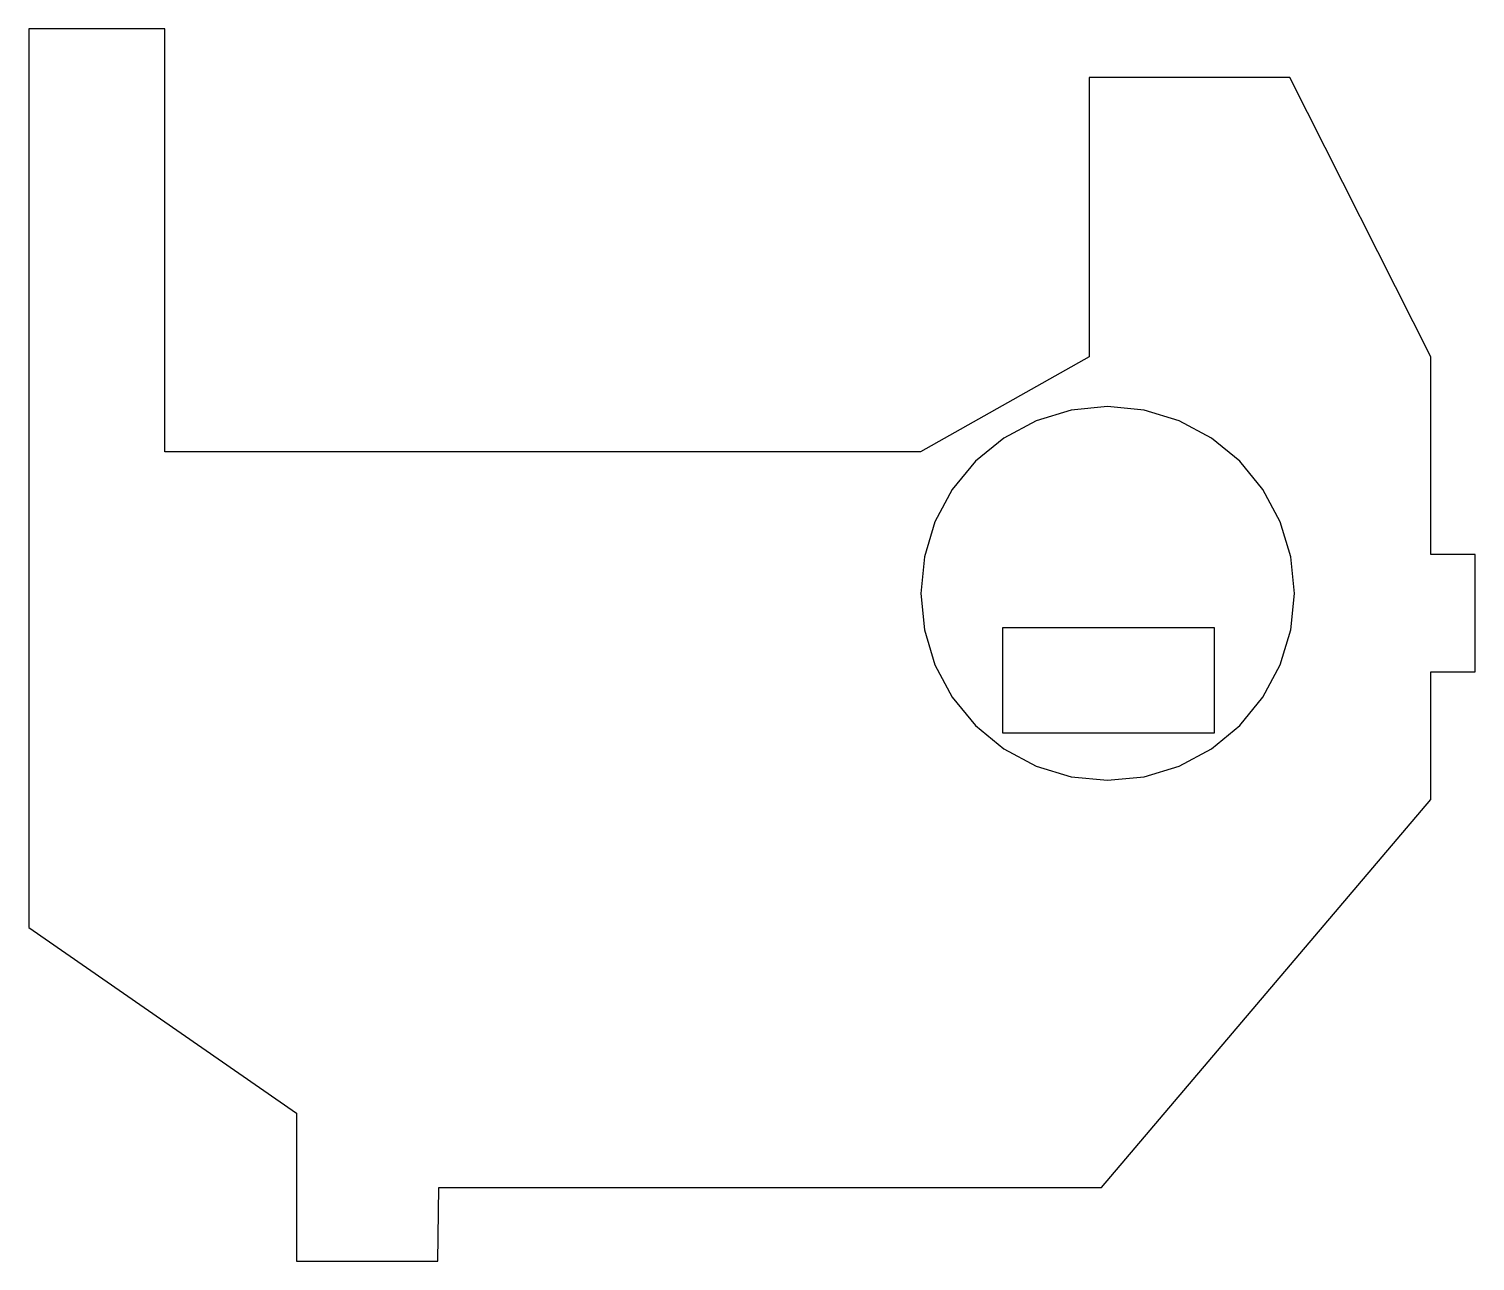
# Model space of a CAD drawing. Extents: x -133 to -64.6, y -82 to -23.7.
import ezdxf

# ---------------------------------------------------------------- set-up
doc = ezdxf.new("R2010")
doc.units = 0
doc.layers.add('MONTAGEPLAAT', color=7, linetype='CONTINUOUS')
doc.layers.add('SENSOR', color=7, linetype='CONTINUOUS')

msp = doc.modelspace()

# ---------------------------------------------------------------- linework, layer by layer
at = {"layer": 'MONTAGEPLAAT', "color": 250}
msp.add_lwpolyline([(-113.702, -82), (-113.646, -78.526), (-82.293, -78.526), (-66.705, -60.162), (-66.705, -54.118), (-64.61, -54.118), (-64.61, -48.562), (-66.705, -48.562), (-66.705, -39.213), (-73.382, -26), (-82.869, -26), (-82.869, -39.213), (-90.856, -43.712), (-126.611, -43.712), (-126.611, -23.7), (-133.049, -23.7), (-133.049, -66.223), (-120.393, -74.998), (-120.393, -82), (-113.702, -82)], close=True, dxfattribs=at)
at = {"layer": 'SENSOR', "color": 250}
for points in [[(-73.159, -50.41), (-73.328, -48.685), (-73.832, -47.026), (-74.649, -45.498), (-75.748, -44.158), (-77.088, -43.058), (-78.617, -42.241), (-80.275, -41.738), (-82, -41.568), (-83.725, -41.738), (-85.384, -42.241), (-86.912, -43.058), (-88.252, -44.158), (-89.352, -45.498), (-90.169, -47.026), (-90.672, -48.685), (-90.842, -50.41), (-90.672, -52.135), (-90.169, -53.793), (-89.352, -55.322), (-88.252, -56.662), (-86.912, -57.761), (-85.384, -58.578), (-83.725, -59.081), (-82, -59.251), (-80.275, -59.081), (-78.617, -58.578), (-77.088, -57.761), (-75.748, -56.662), (-74.649, -55.322), (-73.832, -53.793), (-73.328, -52.135)], [(-86.954, -57.021), (-86.953, -52.021), (-76.953, -52.023), (-76.954, -57.023), (-86.954, -57.021)]]:
    msp.add_lwpolyline(points, close=True, dxfattribs=at)

doc.saveas('drawing.dxf')
